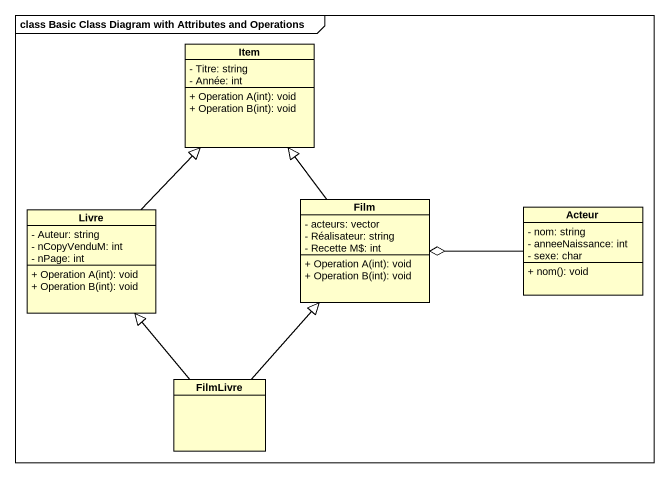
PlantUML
@startuml
mainframe class Basic Class Diagram with Attributes and Operations
hide circle
hide empty members
skinparam classAttributeIconSize 0
class Item {
  - Titre: string
  - Année: int
  + Operation A(int): void
  + Operation B(int): void
}
class Livre {
  - Auteur: string
  - nCopyVenduM: int
  - nPage: int
  + Operation A(int): void
  + Operation B(int): void
}
class Film {
  - acteurs: vector
  - Réalisateur: string
  - Recette M$: int
  + Operation A(int): void
  + Operation B(int): void
}
class Acteur {
  - nom: string
  - anneeNaissance: int
  - sexe: char
  + nom(): void
}
class FilmLivre
Livre -up-|> Item
Film -up-|> Item
Acteur -left-o Film
FilmLivre -up-|> Livre
FilmLivre -up-|> Film
@enduml
